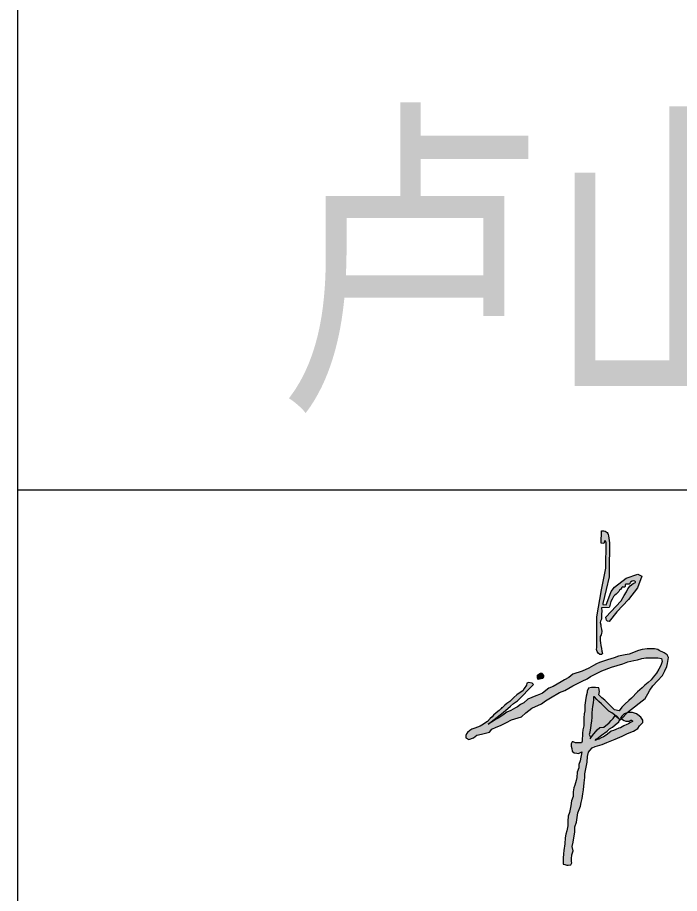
# Model space of a CAD drawing. Header units: inches. Extents: x -3272461 to -2504170, y 403793 to 1071042.
# Drawn here: x -2945359 to -2943950, y 574177 to 576043 of the extents above; entities that cross this region are included whole.
import ezdxf
from ezdxf.enums import TextEntityAlignment as Align

# ---------------------------------------------------------------- set-up
doc = ezdxf.new("R2010")
doc.units = ezdxf.units.IN
doc.header["$LTSCALE"] = 1000
doc.header["$MEASUREMENT"] = 0
doc.linetypes.add('LENGSHUI', pattern=[22, 20, -1, 0, -1])
doc.layers.get('0').update_dxf_attribs({"lineweight": 18})
doc.layers.add('00签名', color=7, linetype='LENGSHUI', lineweight=18)
doc.layers.add('PUB_TITLE', color=153, linetype='Continuous', lineweight=18)
doc.styles.add('-黑体', font='', dxfattribs={"width": 0.7})
doc.styles.get('-黑体').set_extended_font_data('微软雅黑')

msp = doc.modelspace()

# ---------------------------------------------------------------- hatches: boundary and pattern name
at = {"layer": '00签名', "linetype": 'Continuous'}
h = msp.add_hatch(color=256, dxfattribs=at)
edge = h.paths.add_edge_path(flags=0)
edge.add_arc((-2944113.798977437, 574697.3163403802), 12.6039657882459, 162.8312041869033, 244.1005538338518, ccw=False)
edge.add_line((-2944125.84130128, 574701.0368766385), (-2944125.841301279, 574726.4921574834))
edge.add_line((-2944125.841301279, 574726.4921574834), (-2944125.447619788, 574743.3314596198))
edge.add_line((-2944125.447619788, 574743.3314596198), (-2944125.447619788, 574766.0463125773))
edge.add_line((-2944125.447619788, 574766.0463125773), (-2944115.652730014, 574823.6136561107))
edge.add_line((-2944115.652730014, 574823.6136561107), (-2944106.454255911, 574870.1081207574))
edge.add_line((-2944106.454255911, 574870.1081207574), (-2944105.563168463, 574925.4714953054))
edge.add_line((-2944105.563168463, 574925.4714953054), (-2944108.724407259, 574928.6310954522))
edge.add_line((-2944108.724407259, 574928.6310954522), (-2944111.095925695, 574922.3129150432))
edge.add_line((-2944111.095925695, 574922.3129150432), (-2944116.626325555, 574923.1023051377))
edge.add_line((-2944116.626325555, 574923.1023051377), (-2944115.836605201, 574949.1664566366))
edge.add_arc((-2944112.470817848, 574937.9743336468), 11.68726407336718, 4.534228498600385, 106.7375159943914, ccw=False)
edge.add_line((-2944100.820131588, 574938.898266102), (-2944098.450970524, 574923.8927151165))
edge.add_line((-2944098.450970524, 574923.8927151165), (-2944099.240690879, 574863.8674515205))
edge.add_line((-2944099.240690879, 574863.8674515205), (-2944099.240690879, 574851.2300708188))
edge.add_line((-2944099.240690879, 574851.2300708188), (-2944105.563168463, 574824.3775491096))
edge.add_line((-2944105.563168463, 574824.3775491096), (-2944112.675366405, 574794.3644073698))
edge.add_line((-2944112.675366405, 574794.3644073698), (-2944112.821523607, 574792.4755824916))
edge.add_line((-2944112.821523607, 574792.4755824916), (-2944106.093577659, 574791.9075071911))
edge.add_line((-2944106.093577659, 574791.9075071911), (-2944100.223715917, 574806.9946488846))
edge.add_line((-2944100.223715917, 574806.9946488846), (-2944095.136502407, 574820.4469167773))
edge.add_line((-2944095.136502407, 574820.4469167773), (-2944087.772065425, 574829.7431580086))
edge.add_line((-2944087.772065425, 574829.7431580086), (-2944062.965416787, 574848.3356404715))
edge.add_line((-2944062.965416787, 574848.3356404715), (-2944038.547734889, 574856.8577898656))
edge.add_line((-2944038.547734889, 574856.8577898656), (-2944030.018755058, 574852.5967151686))
edge.add_line((-2944030.018755058, 574852.5967151686), (-2944038.934344259, 574828.1939544503))
edge.add_line((-2944038.934344259, 574828.1939544503), (-2944058.314317504, 574803.016082012))
edge.add_line((-2944058.314317504, 574803.016082012), (-2944083.120966142, 574776.6765618756))
edge.add_line((-2944083.120966142, 574776.6765618756), (-2944099.78760169, 574756.1473199943))
edge.add_arc((-2944098.092297204, 574764.3319956978), 8.358407364469587, 172.3577245247478, 258.2977202500289, ccw=False)
edge.add_line((-2944106.376462566, 574765.4435612264), (-2944074.205376943, 574800.3052307563))
edge.add_line((-2944074.205376943, 574800.3052307563), (-2944067.229906702, 574811.5382314061))
edge.add_line((-2944067.229906702, 574811.5382314061), (-2944062.578807419, 574819.6728249402))
edge.add_line((-2944062.578807419, 574819.6728249402), (-2944059.476502981, 574826.2571950321))
edge.add_line((-2944059.476502981, 574826.2571950321), (-2944054.43879433, 574832.4550291479))
edge.add_line((-2944054.43879433, 574832.4550291479), (-2944048.236542826, 574837.1026398219))
edge.add_line((-2944048.236542826, 574837.1026398219), (-2944043.088037588, 574839.1199700634))
edge.add_line((-2944043.088037588, 574839.1199700634), (-2944043.726885993, 574840.8384743399))
edge.add_line((-2944043.726885993, 574840.8384743399), (-2944045.056445039, 574842.1684028712))
edge.add_line((-2944045.056445039, 574842.1684028712), (-2944047.717920503, 574842.9282163347))
edge.add_line((-2944047.717920503, 574842.9282163347), (-2944050.570343278, 574842.547799661))
edge.add_line((-2944050.570343278, 574842.547799661), (-2944053.990893232, 574840.458057666))
edge.add_line((-2944053.990893232, 574840.458057666), (-2944054.752325096, 574838.3683156713))
edge.add_line((-2944054.752325096, 574838.3683156713), (-2944056.652368698, 574835.8991768867))
edge.add_line((-2944056.652368698, 574835.8991768867), (-2944059.504791469, 574835.7094784918))
edge.add_line((-2944059.504791469, 574835.7094784918), (-2944064.066310534, 574835.7094784918))
edge.add_line((-2944064.066310534, 574835.7094784918), (-2944065.395869581, 574835.1393634239))
edge.add_line((-2944065.395869581, 574835.1393634239), (-2944065.395869581, 574833.2393198232))
edge.add_line((-2944065.395869581, 574833.2393198232), (-2944065.207279645, 574831.5299945022))
edge.add_line((-2944065.207279645, 574831.5299945022), (-2944066.157301446, 574829.8196492969))
edge.add_line((-2944066.157301446, 574829.8196492969), (-2944068.627829599, 574829.8196492969))
edge.add_line((-2944068.627829599, 574829.8196492969), (-2944070.909767819, 574830.0103675756))
edge.add_line((-2944070.909767819, 574830.0103675756), (-2944072.621221483, 574828.4907406492))
edge.add_line((-2944072.621221483, 574828.4907406492), (-2944074.712212393, 574825.0710701228))
edge.add_line((-2944074.712212393, 574825.0710701228), (-2944075.662234194, 574824.3112566591))
edge.add_line((-2944075.662234194, 574824.3112566591), (-2944077.182740549, 574822.9813281283))
edge.add_line((-2944077.182740549, 574822.9813281283), (-2944079.08278415, 574819.9420742746))
edge.add_line((-2944079.08278415, 574819.9420742746), (-2944081.173775058, 574818.2317290697))
edge.add_line((-2944081.173775058, 574818.2317290697), (-2944083.076176032, 574816.1419870747))
edge.add_line((-2944083.076176032, 574816.1419870747), (-2944084.596682388, 574814.4326617534))
edge.add_line((-2944084.596682388, 574814.4326617534), (-2944088.396769589, 574811.5831062954))
edge.add_line((-2944088.396769589, 574811.5831062954), (-2944089.919633318, 574809.6830626949))
edge.add_line((-2944089.919633318, 574809.6830626949), (-2944092.390161471, 574805.1241819161))
edge.add_line((-2944092.390161471, 574805.1241819161), (-2944093.340183271, 574803.6045549895))
edge.add_line((-2944093.340183271, 574803.6045549895), (-2944095.622121491, 574798.8549559311))
edge.add_line((-2944095.622121491, 574798.8549559311), (-2944097.331217781, 574793.155845015))
edge.add_line((-2944097.331217781, 574793.155845015), (-2944098.283596955, 574790.3062895571))
edge.add_line((-2944098.283596955, 574790.3062895571), (-2944098.6631342, 574787.2670357043))
edge.add_line((-2944098.6631342, 574787.2670357043), (-2944099.422208691, 574785.9371071726))
edge.add_line((-2944099.422208691, 574785.9371071726), (-2944115.961546031, 574785.5577103824))
edge.add_line((-2944115.961546031, 574785.5577103824), (-2944115.002094736, 574778.1768110092))
edge.add_line((-2944115.002094736, 574778.1768110092), (-2944115.539576052, 574771.989175732))
edge.add_line((-2944115.539576052, 574771.989175732), (-2944116.079414743, 574764.993792451))
edge.add_line((-2944116.079414743, 574764.993792451), (-2944115.80831671, 574761.2273614178))
edge.add_line((-2944115.80831671, 574761.2273614178), (-2944117.694216064, 574757.19168105))
edge.add_line((-2944117.694216064, 574757.19168105), (-2944118.50043804, 574754.5012274714))
edge.add_line((-2944118.50043804, 574754.5012274714), (-2944117.154377376, 574749.1203203143))
edge.add_line((-2944117.154377376, 574749.1203203143), (-2944116.885636717, 574745.8923879507))
edge.add_line((-2944116.885636717, 574745.8923879507), (-2944116.348155402, 574742.6634357027))
edge.add_line((-2944116.348155402, 574742.6634357027), (-2944115.80831671, 574739.9729821241))
edge.add_line((-2944115.80831671, 574739.9729821241), (-2944115.002094736, 574735.1305736366))
edge.add_line((-2944115.002094736, 574735.1305736366), (-2944115.80831671, 574730.557414483))
edge.add_line((-2944115.80831671, 574730.557414483), (-2944116.616896059, 574727.8669609044))
edge.add_line((-2944116.616896059, 574727.8669609044), (-2944118.50043804, 574724.3687593215))
edge.add_line((-2944118.50043804, 574724.3687593215), (-2944118.50043804, 574719.7956001684))
edge.add_line((-2944118.50043804, 574719.7956001684), (-2944118.50043804, 574715.7599198003))
edge.add_line((-2944118.50043804, 574715.7599198003), (-2944117.694216064, 574710.9175113128))
edge.add_line((-2944117.694216064, 574710.9175113128), (-2944117.154377376, 574704.9981054863))
edge.add_line((-2944117.154377376, 574704.9981054863), (-2944115.539576052, 574699.079719544))
edge.add_line((-2944115.539576052, 574699.079719544), (-2944115.270835394, 574693.1603137176))
edge.add_line((-2944115.270835394, 574693.1603137176), (-2944113.924774731, 574688.31790523))
edge.add_line((-2944113.924774731, 574688.31790523), (-2944115.539576052, 574686.1659503204))
edge.add_line((-2944115.539576052, 574686.1659503204), (-2944119.304302638, 574685.9782916937))
for points in [[(-2944260.749111626, 574622.1937362512), (-2944263.146561182, 574625.1911748667), (-2944270.944755016, 574626.3895383829), (-2944274.542108033, 574625.1911748667), (-2944275.742011501, 574620.3956810358), (-2944280.541625357, 574613.8031518727), (-2944283.54020533, 574608.4079663417), (-2944291.33604179, 574603.6134923948), (-2944296.133298273, 574600.0173819632), (-2944302.731588641, 574594.6232163161), (-2944307.528845124, 574589.2280307852), (-2944311.128555518, 574586.2316120536), (-2944317.125715466, 574581.4371381067), (-2944321.324198906, 574577.8400077915), (-2944329.721165783, 574570.6477869283), (-2944327.547666776, 574573.2087152591), (-2944333.608475829, 574566.4785017774), (-2944340.343493899, 574561.7666384213), (-2944345.732451305, 574557.0547750654), (-2944348.426930008, 574553.0160350461), (-2944353.141678397, 574549.6504183634), (-2944358.530635802, 574543.593328218), (-2944361.89696615, 574540.9008348717), (-2944367.285923557, 574537.535218189), (-2944374.020941628, 574533.4964781697), (-2944385.470708085, 574529.4577381504), (-2944392.205726158, 574526.7652448044), (-2944396.248622898, 574524.0727514577), (-2944400.963371286, 574520.0350313223), (-2944402.983640971, 574517.3425379759), (-2944404.329701636, 574513.303797957), (-2944404.329701636, 574508.5919346011), (-2944398.268892583, 574505.2263179179), (-2944388.165186791, 574508.5919346011), (-2944381.430168718, 574513.9769212933), (-2944371.326462926, 574516.6694146396), (-2944354.487739062, 574520.708154659), (-2944349.101139028, 574526.7652448044), (-2944340.343493899, 574531.4771081596), (-2944330.913997125, 574534.8427248427), (-2944318.118170002, 574540.9008348717), (-2944307.340255189, 574546.9579250171), (-2944285.789140313, 574553.0160350461), (-2944277.031495183, 574561.7666384213), (-2944264.235668059, 574571.8624685858), (-2944243.356404826, 574581.2861952977), (-2944235.272968718, 574587.3443053267), (-2944224.497411279, 574594.0745188085), (-2944204.964208711, 574604.8444921934), (-2944194.188651271, 574609.5563555495), (-2944176.675718388, 574618.9790623771), (-2944157.142515821, 574629.0759124254), (-2944146.366958381, 574634.4598792345), (-2944138.957731292, 574639.1717425906), (-2944130.87429518, 574643.2104826099), (-2944115.383989356, 574651.2879626481), (-2944094.504726122, 574659.3644228033), (-2944070.256775169, 574666.0956561685), (-2944059.48121773, 574670.1343961882), (-2944046.683033232, 574673.5000128709), (-2944039.273806141, 574674.8462595443), (-2944029.844309367, 574677.5387528907), (-2944021.089021614, 574678.8849995637), (-2944010.313464174, 574678.8849995637), (-2943995.495009992, 574678.8849995637), (-2943988.085782903, 574677.5387528907), (-2943986.739722238, 574670.8075195246), (-2943989.434200943, 574662.7300394862), (-2943993.47474031, 574654.6535793312), (-2943998.863697716, 574646.5760992926), (-2944005.598715786, 574637.8254959169), (-2944010.313464174, 574632.4415291084), (-2944016.374273226, 574626.3834190795), (-2944023.783500317, 574620.9984323871), (-2944029.172457721, 574614.9403223578), (-2944039.273806141, 574606.1907388668), (-2944042.642493865, 574602.8251221837), (-2944048.031451272, 574596.7670121548), (-2944052.071990639, 574592.7282721355), (-2944057.460948044, 574588.017428663), (-2944066.2162358, 574580.6130719611), (-2944072.277044851, 574573.8818385958), (-2944078.340211277, 574565.8053784407), (-2944088.432130201, 574568.4060822409), (-2944091.753670437, 574572.0572663997), (-2944096.072379962, 574575.7084505584), (-2944101.718291154, 574581.6829301129), (-2944109.026151156, 574588.9852984307), (-2944115.336841872, 574593.9643713536), (-2944121.315142827, 574599.9388509074), (-2944119.985583779, 574606.9087370925), (-2944121.315142827, 574615.2075319249), (-2944128.623002825, 574615.538994174), (-2944136.925674737, 574615.538994174), (-2944143.236365452, 574614.21110541), (-2944146.225515928, 574608.2366258563), (-2944146.557905691, 574604.9169039467), (-2944148.217497122, 574597.2830733795), (-2944149.879445928, 574587.9888719157), (-2944150.874257838, 574583.3422811255), (-2944151.539037362, 574578.0317459538), (-2944151.539037362, 574572.0572663997), (-2944151.539037362, 574565.7503047131), (-2944152.868596408, 574559.4433430264), (-2944153.533375929, 574551.4770303265), (-2944153.200986167, 574545.8350329053), (-2944153.200986167, 574539.8605533517), (-2944153.533375929, 574533.8850539137), (-2944155.192967363, 574525.2558167161), (-2944156.190136645, 574518.2849106475), (-2944156.904421026, 574501.233472672), (-2944158.696025413, 574498.2533720816), (-2944162.87093511, 574498.2533720816), (-2944171.220754505, 574498.2533720816), (-2944175.992079873, 574500.0412284588), (-2944178.380099929, 574500.0412284588), (-2944180.169346942, 574495.8688836561), (-2944180.169346942, 574491.0999068047), (-2944178.976515601, 574485.7353177893), (-2944178.380099929, 574480.3707287739), (-2944174.20283286, 574476.7939961356), (-2944168.238676148, 574475.6017519229), (-2944164.660182125, 574475.0051198741), (-2944157.503194072, 574478.5818525124), (-2944161.5107302, 574459.5569392999), (-2944163.861032272, 574452.0363158397), (-2944163.861032272, 574444.5146724958), (-2944167.625758857, 574435.5825297965), (-2944168.566351162, 574424.3005747224), (-2944169.506943466, 574417.7192642817), (-2944172.800195212, 574407.8478085625), (-2944174.68137982, 574401.7366645733), (-2944176.093446963, 574393.2757082097), (-2944176.383403988, 574383.7836492807), (-2944179.348980724, 574374.298729538), (-2944181.12879824, 574363.6276848858), (-2944184.094374973, 574349.3992853885), (-2944187.05995171, 574341.6930430687), (-2944187.654010006, 574331.0219984164), (-2944187.654010006, 574320.9435062772), (-2944189.433827523, 574310.2724616248), (-2944191.807703337, 574303.1587718182), (-2944192.993462555, 574295.4515096145), (-2944194.179221775, 574283.0017875397), (-2944195.959039291, 574268.7744079264), (-2944196.553097589, 574261.6596982353), (-2944197.144798512, 574252.1747784934), (-2944197.738856807, 574243.2824112638), (-2944197.738856807, 574239.7250564185), (-2944193.58516348, 574238.5399513927), (-2944189.433827523, 574237.3538264829), (-2944186.468250788, 574237.3538264829), (-2944181.12879824, 574237.9463789957), (-2944178.754922427, 574242.096286354), (-2944179.943039021, 574245.0610886866), (-2944179.943039021, 574250.9886535835), (-2944178.754922427, 574259.2884682999), (-2944176.383403988, 574267.5882830162), (-2944178.163221504, 574277.0742226433), (-2944175.78934569, 574286.5591423854), (-2944172.823768956, 574308.4937842024), (-2944172.823768956, 574319.1648288544), (-2944169.264133924, 574329.2433209941), (-2944166.298557188, 574348.8067328753), (-2944160.365046343, 574363.0341124891), (-2944159.179287123, 574370.7413746929), (-2944156.805411312, 574379.0411894096), (-2944155.619652091, 574389.1196815483), (-2944154.43389287, 574398.0120487784), (-2944152.654075356, 574412.8330007886), (-2944151.468316138, 574424.0965979537), (-2944151.468316138, 574431.8028402729), (-2944146.128863588, 574456.7022844229), (-2944145.534805292, 574469.1520064977), (-2944143.163286851, 574478.0443737267), (-2944140.78941104, 574481.6007086886), (-2944135.44995849, 574487.5292934699), (-2944128.924746724, 574489.9005234054), (-2944114.688563967, 574494.6440031604), (-2944104.603717167, 574498.792890635), (-2944086.805542006, 574505.9076003251), (-2944071.975300955, 574511.8351652224), (-2944060.704694936, 574517.7637500032), (-2944047.654271401, 574523.0997822718), (-2944038.755183819, 574528.4347946555), (-2944034.603847863, 574533.7708269237), (-2944028.078636098, 574541.4770692434), (-2944028.078636098, 574546.2195291147), (-2944032.229972051, 574552.7406664081), (-2944038.161125522, 574557.4841461636), (-2944041.129059633, 574559.855376099), (-2944049.434088915, 574562.2266060347), (-2944054.179483166, 574562.2266060347), (-2944058.924877418, 574562.2266060347), (-2944067.229906702, 574559.855376099), (-2944072.569359252, 574554.519343831), (-2944074.349176768, 574552.1481138954), (-2944075.534935987, 574550.3694364725), (-2944071.383600033, 574547.4056540243), (-2944067.229906702, 574545.6269766014), (-2944063.67027167, 574543.848299179), (-2944057.145059904, 574543.848299179), (-2944053.58542487, 574546.2195291147), (-2944051.805607354, 574546.2195291147), (-2944050.025789838, 574545.0344240888), (-2944049.434088915, 574543.2557466659), (-2944055.365242386, 574540.2919642177), (-2944058.330819122, 574538.5132867948), (-2944061.890454154, 574536.7346093723), (-2944068.415665924, 574533.7708269237), (-2944075.534935987, 574530.2134720784), (-2944079.094571019, 574529.0273471683), (-2944085.025724491, 574526.6561172327), (-2944090.365177039, 574524.2848872971), (-2944095.110571289, 574522.5062098743), (-2944102.823899651, 574516.5786449774), (-2944108.163352202, 574513.0212901321), (-2944111.720629858, 574510.6500601965), (-2944116.468381485, 574508.278830261), (-2944121.213775735, 574505.9076003251), (-2944124.773410769, 574504.7214754159), (-2944128.924746724, 574502.942797993), (-2944127.074207982, 574505.5302433036), (-2944122.760213207, 574508.6102925097), (-2944118.446218434, 574512.3053316744), (-2944115.980405025, 574514.1523413142), (-2944103.863501672, 574522.6918287344), (-2944098.608914593, 574527.4169505803), (-2944092.305295999, 574531.6168322464), (-2944086.527371852, 574536.3419540923), (-2944079.170006994, 574542.6417765924), (-2944077.069586587, 574547.3668984383), (-2944083.373205181, 574554.7172012966), (-2944088.102097815, 574557.8676224888), (-2944093.882379336, 574561.5422639762), (-2944100.185997928, 574565.2179253467), (-2944105.963922077, 574570.9925076673), (-2944110.692814711, 574575.7176295137), (-2944115.947401787, 574580.9679915387), (-2944121.725325936, 574586.2183535637), (-2944125.402829679, 574589.8929950511), (-2944130.657416754, 574596.193837435), (-2944132.757837161, 574596.193837435), (-2944132.757837161, 574589.8929950511), (-2944133.809226053, 574583.0679323719), (-2944134.858257568, 574575.193409218), (-2944135.90964646, 574569.9430471926), (-2944136.435340906, 574561.0180436806), (-2944136.435340906, 574552.0920202844), (-2944136.96103535, 574544.7417174256), (-2944138.535761311, 574535.8167139128), (-2944139.061455755, 574528.9916512336), (-2944140.63853909, 574521.6413483758), (-2944141.689927982, 574517.4414667089), (-2944142.213265051, 574515.3415258757), (-2944139.5871502, 574511.1416442092), (-2944139.061455755, 574508.5164631965), (-2944139.5871502, 574506.4165223629), (-2944134.858257568, 574513.7658053377), (-2944124.877135232, 574525.3170097467), (-2944119.624905529, 574530.5663518878), (-2944110.692814711, 574531.6168322464), (-2944099.134609038, 574540.5418357593), (-2944095.457105298, 574545.2669576048), (-2944091.25390711, 574549.4668392716), (-2944088.102097815, 574554.1919611176), (-2944086.527371852, 574556.2929218347), (-2944075.492503252, 574546.8426781428), (-2944058.156373432, 574564.6926851675), (-2944022.541164117, 574592.6640194532), (-2944017.331367148, 574602.3294586363), (-2944012.868857801, 574609.7654317373), (-2944006.171557717, 574619.43087092), (-2943996.499251399, 574629.8408253082), (-2943986.082014837, 574640.9942750181), (-2943980.874575245, 574651.4042294067), (-2943976.40970852, 574660.3261732674), (-2943974.922205405, 574667.0186510468), (-2943973.434702289, 574679.6580715168), (-2943975.667135651, 574685.6070539745), (-2943982.362078361, 574689.3245305835), (-2943992.779314922, 574694.5289978357), (-2943995.754321155, 574696.7605036844), (-2944003.196551483, 574698.2474943276), (-2944018.821227638, 574698.2474943276), (-2944029.236106826, 574696.7605036844), (-2944036.678337155, 574694.5289978357), (-2944056.765522658, 574687.0940446182), (-2944065.695256104, 574685.6070539745), (-2944079.830071769, 574682.6330726872), (-2944088.759805214, 574678.9145761947), (-2944102.896978252, 574674.4536042647), (-2944120.009157523, 574669.2491370124), (-2944126.704100233, 574666.2751557251), (-2944132.656470071, 574662.5566592327), (-2944143.073706632, 574656.608696659), (-2944157.210879672, 574650.6607340848), (-2944163.163249509, 574648.4292282355), (-2944170.603122466, 574646.1987422702), (-2944176.555492303, 574643.9682563054), (-2944185.482868374, 574637.2767984096), (-2944194.412601821, 574632.071311273), (-2944201.852474774, 574627.6103393428), (-2944210.037277974, 574623.1493674128), (-2944218.964654047, 574617.9438802763), (-2944227.894387491, 574614.2264036678), (-2944241.286630287, 574603.8164492795), (-2944247.981572995, 574600.8424679922), (-2944255.423803323, 574597.8684867054), (-2944272.535982594, 574591.1770288099), (-2944281.463358666, 574582.9975603865), (-2944288.160658751, 574579.2800837781), (-2944294.855601462, 574574.8180919637), (-2944298.577895312, 574572.5876059987), (-2944308.992774498, 574566.6396434242), (-2944317.1775777, 574562.9221668156), (-2944326.104953769, 574556.9731843583), (-2944334.289756969, 574551.0252217837), (-2944340.242126809, 574548.0512404968), (-2944349.914433125, 574542.1022580395), (-2944357.354306079, 574537.6412861089), (-2944325.362380899, 574562.178671494), (-2944309.737704745, 574576.3061024911), (-2944303.040404661, 574581.5105697429), (-2944294.855601462, 574587.4585323175)], [(-2944251.78401757, 574636.1957215355), (-2944251.78401757, 574639.2594526007), (-2944252.01975499, 574642.3231836662), (-2944249.188548582, 574644.443522176), (-2944245.652487293, 574646.0936942347), (-2944243.059375678, 574646.0936942347), (-2944239.992431853, 574643.2655563371), (-2944239.049482175, 574641.1441979435), (-2944239.049482175, 574638.316060046), (-2944240.463906693, 574635.2533488647), (-2944244.238062775, 574634.3099563092), (-2944246.83117439, 574634.3099563092), (-2944250.133855633, 574632.6608041349)]]:
    msp.add_hatch(color=256, dxfattribs=at).paths.add_polyline_path(points, flags=0)

# ---------------------------------------------------------------- linework, layer by layer
msp.add_lwpolyline([(-2944119.304302638, 574685.9782916937, -0.3702552711051125), (-2944125.841301279, 574701.0368766392), (-2944125.841301279, 574726.4921574834), (-2944125.447619788, 574743.3314596198), (-2944125.447619788, 574766.0463125773), (-2944115.652730014, 574823.6136561107), (-2944106.454255911, 574870.1081207574), (-2944105.563168463, 574925.4714953054), (-2944108.724407259, 574928.6310954522), (-2944111.095925695, 574922.3129150432), (-2944116.626325555, 574923.1023051377), (-2944115.836605201, 574949.1664566366, -0.4780648024149287), (-2944100.820131588, 574938.8982661024), (-2944098.450970524, 574923.8927151165), (-2944099.240690879, 574863.8674515205), (-2944099.240690879, 574851.2300708188), (-2944105.563168463, 574824.3775491096), (-2944112.675366405, 574794.3644073698), (-2944112.821523607, 574792.4755824916), (-2944106.093577659, 574791.9075071911), (-2944100.223715917, 574806.9946488846), (-2944095.136502407, 574820.4469167773), (-2944087.772065425, 574829.7431580086), (-2944062.965416787, 574848.3356404715), (-2944038.547734889, 574856.8577898656), (-2944030.018755058, 574852.5967151686), (-2944038.934344259, 574828.1939544503), (-2944058.314317504, 574803.016082012), (-2944083.120966142, 574776.6765618756), (-2944099.78760169, 574756.1473199943, -0.3936080634798721), (-2944106.376462561, 574765.4435612255), (-2944074.205376943, 574800.3052307563), (-2944067.229906702, 574811.5382314061), (-2944062.578807419, 574819.6728249402), (-2944059.476502981, 574826.2571950321), (-2944054.43879433, 574832.4550291479), (-2944048.236542826, 574837.1026398219), (-2944043.088037588, 574839.1199700634), (-2944043.726885993, 574840.8384743399), (-2944045.056445039, 574842.1684028712), (-2944047.717920503, 574842.9282163347), (-2944050.570343278, 574842.547799661), (-2944053.990893232, 574840.458057666), (-2944054.752325096, 574838.3683156713), (-2944056.652368698, 574835.8991768867), (-2944059.504791469, 574835.7094784918), (-2944064.066310534, 574835.7094784918), (-2944065.395869581, 574835.1393634239), (-2944065.395869581, 574833.2393198232), (-2944065.207279645, 574831.5299945022), (-2944066.157301446, 574829.8196492969), (-2944068.627829599, 574829.8196492969), (-2944070.909767819, 574830.0103675756), (-2944072.621221483, 574828.4907406492), (-2944074.712212393, 574825.0710701228), (-2944075.662234194, 574824.3112566591), (-2944077.182740549, 574822.9813281283), (-2944079.08278415, 574819.9420742746), (-2944081.173775058, 574818.2317290697), (-2944083.076176032, 574816.1419870747), (-2944084.596682388, 574814.4326617534), (-2944088.396769589, 574811.5831062954), (-2944089.919633318, 574809.6830626949), (-2944092.390161471, 574805.1241819161), (-2944093.340183271, 574803.6045549895), (-2944095.622121491, 574798.8549559311), (-2944097.331217781, 574793.155845015), (-2944098.283596955, 574790.3062895571), (-2944098.6631342, 574787.2670357043), (-2944099.422208691, 574785.9371071726), (-2944115.961546031, 574785.5577103824), (-2944115.002094736, 574778.1768110092), (-2944115.539576052, 574771.989175732), (-2944116.079414743, 574764.993792451), (-2944115.80831671, 574761.2273614178), (-2944117.694216064, 574757.19168105), (-2944118.50043804, 574754.5012274714), (-2944117.154377376, 574749.1203203143), (-2944116.885636717, 574745.8923879507), (-2944116.348155402, 574742.6634357027), (-2944115.80831671, 574739.9729821241), (-2944115.002094736, 574735.1305736366), (-2944115.80831671, 574730.557414483), (-2944116.616896059, 574727.8669609044), (-2944118.50043804, 574724.3687593215), (-2944118.50043804, 574719.7956001684), (-2944118.50043804, 574715.7599198003), (-2944117.694216064, 574710.9175113128), (-2944117.154377376, 574704.9981054863), (-2944115.539576052, 574699.079719544), (-2944115.270835394, 574693.1603137176), (-2944113.924774731, 574688.31790523), (-2944115.539576052, 574686.1659503204)], format="xyb", close=True, dxfattribs=at)
for points in [[(-2944260.749111626, 574622.1937362512), (-2944263.146561182, 574625.1911748667), (-2944270.944755016, 574626.3895383829), (-2944274.542108033, 574625.1911748667), (-2944275.742011501, 574620.3956810358), (-2944280.541625357, 574613.8031518727), (-2944283.54020533, 574608.4079663417), (-2944291.33604179, 574603.6134923948), (-2944296.133298273, 574600.0173819632), (-2944302.731588641, 574594.6232163161), (-2944307.528845124, 574589.2280307852), (-2944311.128555518, 574586.2316120536), (-2944317.125715466, 574581.4371381067), (-2944321.324198906, 574577.8400077915), (-2944329.721165783, 574570.6477869283), (-2944327.547666776, 574573.2087152591), (-2944333.608475829, 574566.4785017774), (-2944340.343493899, 574561.7666384213), (-2944345.732451305, 574557.0547750654), (-2944348.426930008, 574553.0160350461), (-2944353.141678397, 574549.6504183634), (-2944358.530635802, 574543.593328218), (-2944361.89696615, 574540.9008348717), (-2944367.285923557, 574537.535218189), (-2944374.020941628, 574533.4964781697), (-2944385.470708085, 574529.4577381504), (-2944392.205726158, 574526.7652448044), (-2944396.248622898, 574524.0727514577), (-2944400.963371286, 574520.0350313223), (-2944402.983640971, 574517.3425379759), (-2944404.329701636, 574513.303797957), (-2944404.329701636, 574508.5919346011), (-2944398.268892583, 574505.2263179179), (-2944388.165186791, 574508.5919346011), (-2944381.430168718, 574513.9769212933), (-2944371.326462926, 574516.6694146396), (-2944354.487739062, 574520.708154659), (-2944349.101139028, 574526.7652448044), (-2944340.343493899, 574531.4771081596), (-2944330.913997125, 574534.8427248427), (-2944318.118170002, 574540.9008348717), (-2944307.340255189, 574546.9579250171), (-2944285.789140313, 574553.0160350461), (-2944277.031495183, 574561.7666384213), (-2944264.235668059, 574571.8624685858), (-2944243.356404826, 574581.2861952977), (-2944235.272968718, 574587.3443053267), (-2944224.497411279, 574594.0745188085), (-2944204.964208711, 574604.8444921934), (-2944194.188651271, 574609.5563555495), (-2944176.675718388, 574618.9790623771), (-2944157.142515821, 574629.0759124254), (-2944146.366958381, 574634.4598792345), (-2944138.957731292, 574639.1717425906), (-2944130.87429518, 574643.2104826099), (-2944115.383989356, 574651.2879626481), (-2944094.504726122, 574659.3644228033), (-2944070.256775169, 574666.0956561685), (-2944059.48121773, 574670.1343961882), (-2944046.683033232, 574673.5000128709), (-2944039.273806141, 574674.8462595443), (-2944029.844309367, 574677.5387528907), (-2944021.089021614, 574678.8849995637), (-2944010.313464174, 574678.8849995637), (-2943995.495009992, 574678.8849995637), (-2943988.085782903, 574677.5387528907), (-2943986.739722238, 574670.8075195246), (-2943989.434200943, 574662.7300394862), (-2943993.47474031, 574654.6535793312), (-2943998.863697716, 574646.5760992926), (-2944005.598715786, 574637.8254959169), (-2944010.313464174, 574632.4415291084), (-2944016.374273226, 574626.3834190795), (-2944023.783500317, 574620.9984323871), (-2944029.172457721, 574614.9403223578), (-2944039.273806141, 574606.1907388668), (-2944042.642493865, 574602.8251221837), (-2944048.031451272, 574596.7670121548), (-2944052.071990639, 574592.7282721355), (-2944057.460948044, 574588.017428663), (-2944066.2162358, 574580.6130719611), (-2944072.277044851, 574573.8818385958), (-2944078.340211277, 574565.8053784407), (-2944088.432130201, 574568.4060822409), (-2944091.753670437, 574572.0572663997), (-2944096.072379962, 574575.7084505584), (-2944101.718291154, 574581.6829301129), (-2944109.026151156, 574588.9852984307), (-2944115.336841872, 574593.9643713536), (-2944121.315142827, 574599.9388509074), (-2944119.985583779, 574606.9087370925), (-2944121.315142827, 574615.2075319249), (-2944128.623002825, 574615.538994174), (-2944136.925674737, 574615.538994174), (-2944143.236365452, 574614.21110541), (-2944146.225515928, 574608.2366258563), (-2944146.557905691, 574604.9169039467), (-2944148.217497122, 574597.2830733795), (-2944149.879445928, 574587.9888719157), (-2944150.874257838, 574583.3422811255), (-2944151.539037362, 574578.0317459538), (-2944151.539037362, 574572.0572663997), (-2944151.539037362, 574565.7503047131), (-2944152.868596408, 574559.4433430264), (-2944153.533375929, 574551.4770303265), (-2944153.200986167, 574545.8350329053), (-2944153.200986167, 574539.8605533517), (-2944153.533375929, 574533.8850539137), (-2944155.192967363, 574525.2558167161), (-2944156.190136645, 574518.2849106475), (-2944156.904421026, 574501.233472672), (-2944158.696025413, 574498.2533720816), (-2944162.87093511, 574498.2533720816), (-2944171.220754505, 574498.2533720816), (-2944175.992079873, 574500.0412284588), (-2944178.380099929, 574500.0412284588), (-2944180.169346942, 574495.8688836561), (-2944180.169346942, 574491.0999068047), (-2944178.976515601, 574485.7353177893), (-2944178.380099929, 574480.3707287739), (-2944174.20283286, 574476.7939961356), (-2944168.238676148, 574475.6017519229), (-2944164.660182125, 574475.0051198741), (-2944157.503194072, 574478.5818525124), (-2944161.5107302, 574459.5569392999), (-2944163.861032272, 574452.0363158397), (-2944163.861032272, 574444.5146724958), (-2944167.625758857, 574435.5825297965), (-2944168.566351162, 574424.3005747224), (-2944169.506943466, 574417.7192642817), (-2944172.800195212, 574407.8478085625), (-2944174.68137982, 574401.7366645733), (-2944176.093446963, 574393.2757082097), (-2944176.383403988, 574383.7836492807), (-2944179.348980724, 574374.298729538), (-2944181.12879824, 574363.6276848858), (-2944184.094374973, 574349.3992853885), (-2944187.05995171, 574341.6930430687), (-2944187.654010006, 574331.0219984164), (-2944187.654010006, 574320.9435062772), (-2944189.433827523, 574310.2724616248), (-2944191.807703337, 574303.1587718182), (-2944192.993462555, 574295.4515096145), (-2944194.179221775, 574283.0017875397), (-2944195.959039291, 574268.7744079264), (-2944196.553097589, 574261.6596982353), (-2944197.144798512, 574252.1747784934), (-2944197.738856807, 574243.2824112638), (-2944197.738856807, 574239.7250564185), (-2944193.58516348, 574238.5399513927), (-2944189.433827523, 574237.3538264829), (-2944186.468250788, 574237.3538264829), (-2944181.12879824, 574237.9463789957), (-2944178.754922427, 574242.096286354), (-2944179.943039021, 574245.0610886866), (-2944179.943039021, 574250.9886535835), (-2944178.754922427, 574259.2884682999), (-2944176.383403988, 574267.5882830162), (-2944178.163221504, 574277.0742226433), (-2944175.78934569, 574286.5591423854), (-2944172.823768956, 574308.4937842024), (-2944172.823768956, 574319.1648288544), (-2944169.264133924, 574329.2433209941), (-2944166.298557188, 574348.8067328753), (-2944160.365046343, 574363.0341124891), (-2944159.179287123, 574370.7413746929), (-2944156.805411312, 574379.0411894096), (-2944155.619652091, 574389.1196815483), (-2944154.43389287, 574398.0120487784), (-2944152.654075356, 574412.8330007886), (-2944151.468316138, 574424.0965979537), (-2944151.468316138, 574431.8028402729), (-2944146.128863588, 574456.7022844229), (-2944145.534805292, 574469.1520064977), (-2944143.163286851, 574478.0443737267), (-2944140.78941104, 574481.6007086886), (-2944135.44995849, 574487.5292934699), (-2944128.924746724, 574489.9005234054), (-2944114.688563967, 574494.6440031604), (-2944104.603717167, 574498.792890635), (-2944086.805542006, 574505.9076003251), (-2944071.975300955, 574511.8351652224), (-2944060.704694936, 574517.7637500032), (-2944047.654271401, 574523.0997822718), (-2944038.755183819, 574528.4347946555), (-2944034.603847863, 574533.7708269237), (-2944028.078636098, 574541.4770692434), (-2944028.078636098, 574546.2195291147), (-2944032.229972051, 574552.7406664081), (-2944038.161125522, 574557.4841461636), (-2944041.129059633, 574559.855376099), (-2944049.434088915, 574562.2266060347), (-2944054.179483166, 574562.2266060347), (-2944058.924877418, 574562.2266060347), (-2944067.229906702, 574559.855376099), (-2944072.569359252, 574554.519343831), (-2944074.349176768, 574552.1481138954), (-2944075.534935987, 574550.3694364725), (-2944071.383600033, 574547.4056540243), (-2944067.229906702, 574545.6269766014), (-2944063.67027167, 574543.848299179), (-2944057.145059904, 574543.848299179), (-2944053.58542487, 574546.2195291147), (-2944051.805607354, 574546.2195291147), (-2944050.025789838, 574545.0344240888), (-2944049.434088915, 574543.2557466659), (-2944055.365242386, 574540.2919642177), (-2944058.330819122, 574538.5132867948), (-2944061.890454154, 574536.7346093723), (-2944068.415665924, 574533.7708269237), (-2944075.534935987, 574530.2134720784), (-2944079.094571019, 574529.0273471683), (-2944085.025724491, 574526.6561172327), (-2944090.365177039, 574524.2848872971), (-2944095.110571289, 574522.5062098743), (-2944102.823899651, 574516.5786449774), (-2944108.163352202, 574513.0212901321), (-2944111.720629858, 574510.6500601965), (-2944116.468381485, 574508.278830261), (-2944121.213775735, 574505.9076003251), (-2944124.773410769, 574504.7214754159), (-2944128.924746724, 574502.942797993), (-2944127.074207982, 574505.5302433036), (-2944122.760213207, 574508.6102925097), (-2944118.446218434, 574512.3053316744), (-2944115.980405025, 574514.1523413142), (-2944103.863501672, 574522.6918287344), (-2944098.608914593, 574527.4169505803), (-2944092.305295999, 574531.6168322464), (-2944086.527371852, 574536.3419540923), (-2944079.170006994, 574542.6417765924), (-2944077.069586587, 574547.3668984383), (-2944083.373205181, 574554.7172012966), (-2944088.102097815, 574557.8676224888), (-2944093.882379336, 574561.5422639762), (-2944100.185997928, 574565.2179253467), (-2944105.963922077, 574570.9925076673), (-2944110.692814711, 574575.7176295137), (-2944115.947401787, 574580.9679915387), (-2944121.725325936, 574586.2183535637), (-2944125.402829679, 574589.8929950511), (-2944130.657416754, 574596.193837435), (-2944132.757837161, 574596.193837435), (-2944132.757837161, 574589.8929950511), (-2944133.809226053, 574583.0679323719), (-2944134.858257568, 574575.193409218), (-2944135.90964646, 574569.9430471926), (-2944136.435340906, 574561.0180436806), (-2944136.435340906, 574552.0920202844), (-2944136.96103535, 574544.7417174256), (-2944138.535761311, 574535.8167139128), (-2944139.061455755, 574528.9916512336), (-2944140.63853909, 574521.6413483758), (-2944141.689927982, 574517.4414667089), (-2944142.213265051, 574515.3415258757), (-2944139.5871502, 574511.1416442092), (-2944139.061455755, 574508.5164631965), (-2944139.5871502, 574506.4165223629), (-2944134.858257568, 574513.7658053377), (-2944124.877135232, 574525.3170097467), (-2944119.624905529, 574530.5663518878), (-2944110.692814711, 574531.6168322464), (-2944099.134609038, 574540.5418357593), (-2944095.457105298, 574545.2669576048), (-2944091.25390711, 574549.4668392716), (-2944088.102097815, 574554.1919611176), (-2944086.527371852, 574556.2929218347), (-2944075.492503252, 574546.8426781428), (-2944058.156373432, 574564.6926851675), (-2944022.541164117, 574592.6640194532), (-2944017.331367148, 574602.3294586363), (-2944012.868857801, 574609.7654317373), (-2944006.171557717, 574619.43087092), (-2943996.499251399, 574629.8408253082), (-2943986.082014837, 574640.9942750181), (-2943980.874575245, 574651.4042294067), (-2943976.40970852, 574660.3261732674), (-2943974.922205405, 574667.0186510468), (-2943973.434702289, 574679.6580715168), (-2943975.667135651, 574685.6070539745), (-2943982.362078361, 574689.3245305835), (-2943992.779314922, 574694.5289978357), (-2943995.754321155, 574696.7605036844), (-2944003.196551483, 574698.2474943276), (-2944018.821227638, 574698.2474943276), (-2944029.236106826, 574696.7605036844), (-2944036.678337155, 574694.5289978357), (-2944056.765522658, 574687.0940446182), (-2944065.695256104, 574685.6070539745), (-2944079.830071769, 574682.6330726872), (-2944088.759805214, 574678.9145761947), (-2944102.896978252, 574674.4536042647), (-2944120.009157523, 574669.2491370124), (-2944126.704100233, 574666.2751557251), (-2944132.656470071, 574662.5566592327), (-2944143.073706632, 574656.608696659), (-2944157.210879672, 574650.6607340848), (-2944163.163249509, 574648.4292282355), (-2944170.603122466, 574646.1987422702), (-2944176.555492303, 574643.9682563054), (-2944185.482868374, 574637.2767984096), (-2944194.412601821, 574632.071311273), (-2944201.852474774, 574627.6103393428), (-2944210.037277974, 574623.1493674128), (-2944218.964654047, 574617.9438802763), (-2944227.894387491, 574614.2264036678), (-2944241.286630287, 574603.8164492795), (-2944247.981572995, 574600.8424679922), (-2944255.423803323, 574597.8684867054), (-2944272.535982594, 574591.1770288099), (-2944281.463358666, 574582.9975603865), (-2944288.160658751, 574579.2800837781), (-2944294.855601462, 574574.8180919637), (-2944298.577895312, 574572.5876059987), (-2944308.992774498, 574566.6396434242), (-2944317.1775777, 574562.9221668156), (-2944326.104953769, 574556.9731843583), (-2944334.289756969, 574551.0252217837), (-2944340.242126809, 574548.0512404968), (-2944349.914433125, 574542.1022580395), (-2944357.354306079, 574537.6412861089), (-2944325.362380899, 574562.178671494), (-2944309.737704745, 574576.3061024911), (-2944303.040404661, 574581.5105697429), (-2944294.855601462, 574587.4585323175)], [(-2944251.78401757, 574636.1957215355), (-2944251.78401757, 574639.2594526007), (-2944252.01975499, 574642.3231836662), (-2944249.188548582, 574644.443522176), (-2944245.652487293, 574646.0936942347), (-2944243.059375678, 574646.0936942347), (-2944239.992431853, 574643.2655563371), (-2944239.049482175, 574641.1441979435), (-2944239.049482175, 574638.316060046), (-2944240.463906693, 574635.2533488647), (-2944244.238062775, 574634.3099563092), (-2944246.83117439, 574634.3099563092), (-2944250.133855633, 574632.6608041349)]]:
    msp.add_lwpolyline(points, close=True, dxfattribs=at)
at = {"layer": 'PUB_TITLE'}
for p, q in [((-2945359.282155273, 585806.7768964192), (-2945359.282155274, 566630.5785424875)), ((-2945359.282155273, 575036.4941501494), (-2942202.191020142, 575036.4941501494))]:
    msp.add_line(p, q, dxfattribs=at)

# ---------------------------------------------------------------- texts
at = {"style": '-黑体', "width": 0.8}
msp.add_text('卢山东', height=525, dxfattribs=at).set_placement((-2944807.628245506, 575522.1273809448), align=Align.MIDDLE_LEFT)

doc.saveas('drawing.dxf')
